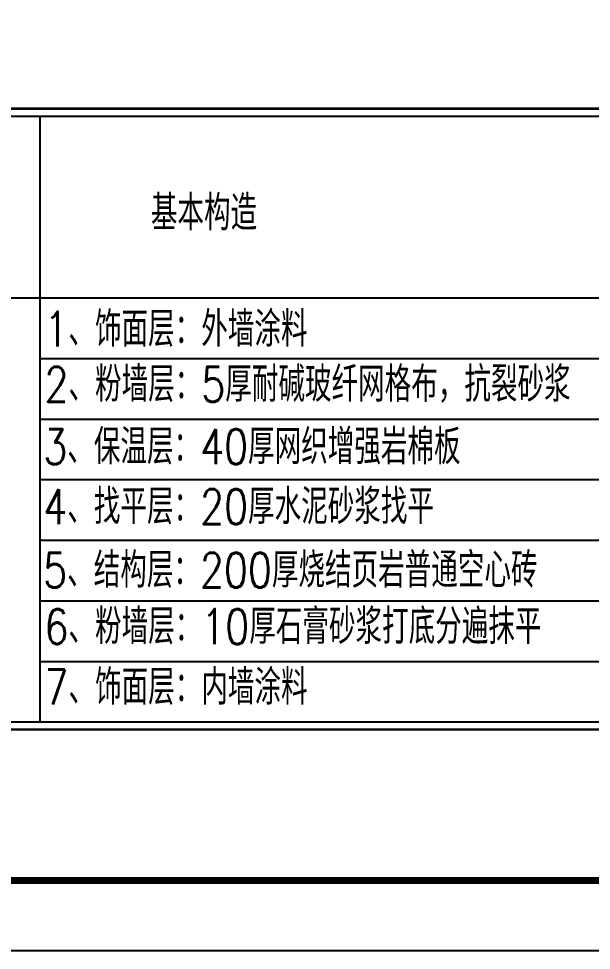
# Model space of a CAD drawing. Extents: x 5396719 to 5510122, y -514120 to -238224.
# Drawn here: x 5432874 to 5441066, y -422737 to -409415 of the extents above; entities that cross this region are included whole.
import ezdxf

# ---------------------------------------------------------------- set-up
doc = ezdxf.new("R2010")
doc.units = 0
doc.header["$LTSCALE"] = 1000
doc.header["$MEASUREMENT"] = 0
doc.layers.get('0').update_dxf_attribs({"linetype": 'CONTINUOUS'})
doc.layers.add('PUB_TITLE', color=4, linetype='CONTINUOUS')
doc.layers.add('图框', color=7, linetype='CONTINUOUS')
doc.styles.add('HZ1', font='txt.shx', dxfattribs={"bigfont": 'hzdx.shx'})

msp = doc.modelspace()

# ---------------------------------------------------------------- linework, layer by layer
at = {"layer": 'PUB_TITLE'}
msp.add_lwpolyline([(5424084, -422737.3), (5508184, -422737.3), (5508184, -363337.3), (5424084, -363337.3)], close=True, dxfattribs=at)
at = {"layer": 'PUB_TITLE', "const_width": 100}
msp.add_lwpolyline([(5426584, -421737.3), (5507184, -421737.3), (5507184, -364337.3), (5426584, -364337.3)], close=True, dxfattribs=at)
at = {"layer": '图框', "ltscale": 250}
for p, q in [((5429212.9, -410809.8), (5450510.6, -410809.8)), ((5433182.9, -419471.1), (5433182.9, -410809.8)), ((5429212.9, -413408), (5450510.6, -413408)), ((5433182.9, -414274), (5445110.6, -414274)), ((5433182.9, -415140.3), (5445110.6, -415140.3)), ((5433182.9, -416006.5), (5445110.6, -416006.5)), ((5433182.9, -416872.8), (5445110.6, -416872.8)), ((5433182.9, -417739), (5445110.6, -417739)), ((5433182.9, -418605.3), (5445110.6, -418605.3)), ((5429212.9, -419471.1), (5450510.6, -419471.1)), ((5429212.9, -419471.1), (5450510.6, -419471.1))]:
    msp.add_line(p, q, dxfattribs=at)
at = {"layer": '图框', "ltscale": 250, "const_width": 36.1}
msp.add_lwpolyline([(5429104.6, -419579.4), (5429104.6, -410701.6), (5450618.9, -410701.6), (5450618.9, -419579.4)], close=True, dxfattribs=at)

# ---------------------------------------------------------------- texts
at = {"color": 4, "style": 'HZ1', "width": 0.8}
for s, p in [('基本构造', (5434765.2, -412441.1)), ('1、饰面层：外墙涂料', (5433243, -414103.8)), ('2、粉墙层：5厚耐碱玻纤网格布，抗裂砂浆', (5433244.1, -414893.4)), ('3、保温层：40厚网织增强岩棉板', (5433226.7, -415785.9)), ('4、找平层：20厚水泥砂浆找平', (5433226.7, -416642.6)), ('5、结构层：200厚烧结页岩普通空心砖', (5433224.9, -417550.8)), ('6、粉墙层：10厚石膏砂浆打底分遍抹平', (5433244.1, -418357.2)), ('7、饰面层：内墙涂料', (5433244.1, -419223.5))]:
    msp.add_text(s, height=500, dxfattribs=at).set_placement(p)

doc.saveas('drawing.dxf')
